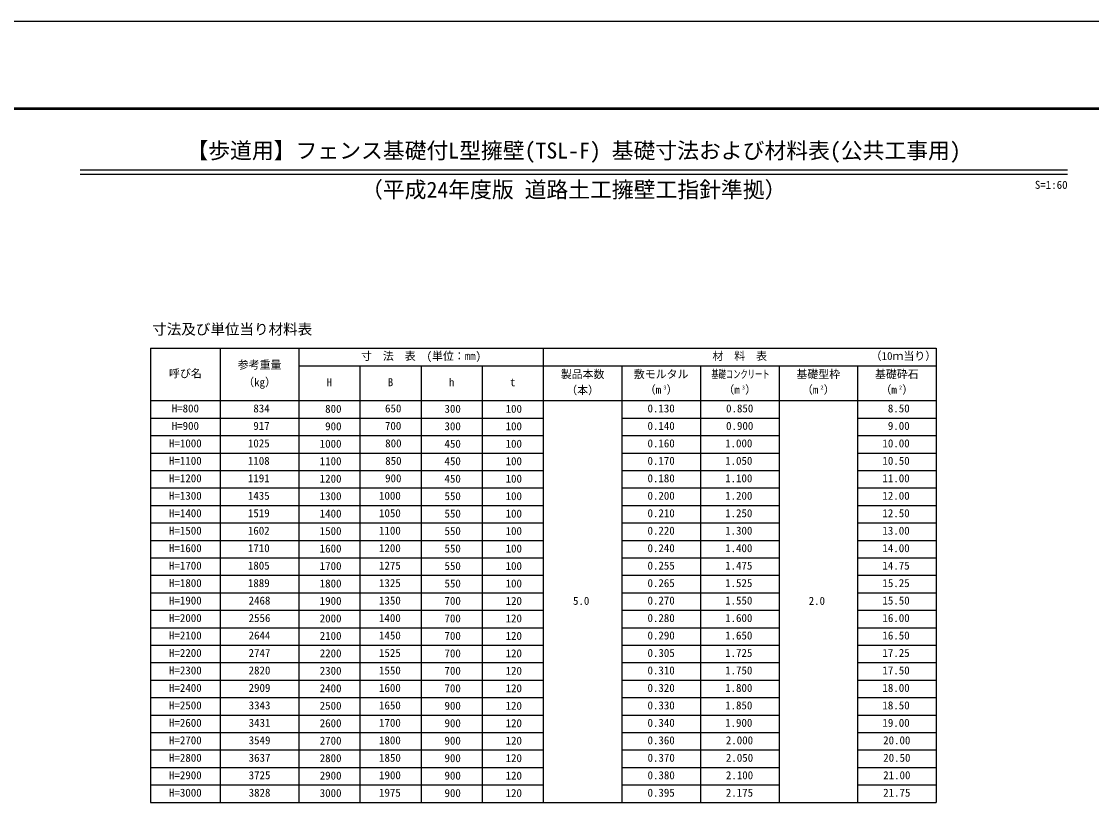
# Model space of a CAD drawing. Units: millimetres, scale not verified. Extents: x -50400 to 50400, y -17820 to 17820.
# Drawn here: x -32794 to -18083, y 7060 to 17820 of the extents above; entities that cross this region are included whole.
import ezdxf
from ezdxf.enums import TextEntityAlignment as Align

# ---------------------------------------------------------------- set-up
doc = ezdxf.new("R2010")
doc.units = ezdxf.units.MM
doc.header["$LTSCALE"] = 60
for name, color, linetype, lineweight in [('0-2_Defpoints', 5, 'Continuous', 25), ('0-4_HYO', 3, 'Continuous', 25), ('0-5_HYO2', 4, 'Continuous', 25), ('0-8_TXT', 7, 'Continuous', 25), ('0-9_WAKU', 3, 'Continuous', 25)]:
    doc.layers.add(name, color=color, linetype=linetype, lineweight=lineweight)
doc.styles.add('ＭＳ ゴシック', font='')
doc.styles.get('ＭＳ ゴシック').set_extended_font_data('MS Gothic')

msp = doc.modelspace()

# ---------------------------------------------------------------- linework, layer by layer
at = {"layer": '0-2_Defpoints'}
msp.add_lwpolyline([(-50400, -17820), (0, -17820), (0, 17820), (-50400, 17820)], close=True, dxfattribs=at)
at = {"layer": '0-4_HYO'}
for p, q in [((-31019.71, 13329.93), (-20219.71, 13329.93)), ((-31019.71, 13329.93), (-31019.71, 7089.93)), ((-30059.71, 13329.93), (-30059.71, 7089.93)), ((-28979.71, 13329.93), (-28979.71, 7089.93)), ((-25619.71, 13329.93), (-25619.71, 7089.93)), ((-20219.71, 13329.93), (-20219.71, 7089.93)), ((-28979.71, 13089.93), (-20219.71, 13089.93)), ((-28139.71, 13089.93), (-28139.71, 7089.93)), ((-27299.71, 13089.93), (-27299.71, 7089.93)), ((-26459.71, 13089.93), (-26459.71, 7089.93)), ((-24539.71, 13089.93), (-24539.71, 7089.93)), ((-23459.71, 13089.93), (-23459.71, 7089.93)), ((-22379.71, 13089.93), (-22379.71, 7089.93)), ((-21299.71, 13089.93), (-21299.71, 7089.93)), ((-31019.71, 12609.93), (-20219.71, 12609.93)), ((-31019.71, 7089.93), (-20219.71, 7089.93))]:
    msp.add_line(p, q, dxfattribs=at)
at = {"layer": '0-5_HYO2'}
for p, q in [((-31019.71, 12369.93), (-25619.71, 12369.93)), ((-24539.71, 12369.93), (-22379.71, 12369.93)), ((-21299.71, 12369.93), (-20219.71, 12369.93)), ((-31019.71, 12129.93), (-25619.71, 12129.93)), ((-24539.71, 12129.93), (-22379.71, 12129.93)), ((-21299.71, 12129.93), (-20219.71, 12129.93)), ((-31019.71, 11889.93), (-25619.71, 11889.93)), ((-24539.71, 11889.93), (-22379.71, 11889.93)), ((-21299.71, 11889.93), (-20219.71, 11889.93)), ((-31019.71, 11649.93), (-25619.71, 11649.93)), ((-24539.71, 11649.93), (-22379.71, 11649.93)), ((-21299.71, 11649.93), (-20219.71, 11649.93)), ((-31019.71, 11409.93), (-25619.71, 11409.93)), ((-24539.71, 11409.93), (-22379.71, 11409.93)), ((-21299.71, 11409.93), (-20219.71, 11409.93)), ((-31019.71, 11169.93), (-25619.71, 11169.93)), ((-24539.71, 11169.93), (-22379.71, 11169.93)), ((-21299.71, 11169.93), (-20219.71, 11169.93)), ((-31019.71, 10929.93), (-25619.71, 10929.93)), ((-24539.71, 10929.93), (-22379.71, 10929.93)), ((-21299.71, 10929.93), (-20219.71, 10929.93)), ((-31019.71, 10689.93), (-25619.71, 10689.93)), ((-24539.71, 10689.93), (-22379.71, 10689.93)), ((-21299.71, 10689.93), (-20219.71, 10689.93)), ((-31019.71, 10449.93), (-25619.71, 10449.93)), ((-24539.71, 10449.93), (-22379.71, 10449.93)), ((-21299.71, 10449.93), (-20219.71, 10449.93)), ((-31019.71, 10209.93), (-25619.71, 10209.93)), ((-24539.71, 10209.93), (-22379.71, 10209.93)), ((-21299.71, 10209.93), (-20219.71, 10209.93)), ((-31019.71, 9969.93), (-25619.71, 9969.93)), ((-24539.71, 9969.93), (-22379.71, 9969.93)), ((-21299.71, 9969.93), (-20219.71, 9969.93)), ((-31019.71, 9729.93), (-25619.71, 9729.93)), ((-24539.71, 9729.93), (-22379.71, 9729.93)), ((-21299.71, 9729.93), (-20219.71, 9729.93)), ((-31019.71, 9489.93), (-25619.71, 9489.93)), ((-24539.71, 9489.93), (-22379.71, 9489.93)), ((-21299.71, 9489.93), (-20219.71, 9489.93)), ((-31019.71, 9249.93), (-25619.71, 9249.93)), ((-24539.71, 9249.93), (-22379.71, 9249.93)), ((-21299.71, 9249.93), (-20219.71, 9249.93)), ((-31019.71, 9009.93), (-25619.71, 9009.93)), ((-24539.71, 9009.93), (-22379.71, 9009.93)), ((-21299.71, 9009.93), (-20219.71, 9009.93)), ((-31019.71, 8769.93), (-25619.71, 8769.93)), ((-24539.71, 8769.93), (-22379.71, 8769.93)), ((-21299.71, 8769.93), (-20219.71, 8769.93)), ((-31019.71, 8529.93), (-25619.71, 8529.93)), ((-24539.71, 8529.93), (-22379.71, 8529.93)), ((-21299.71, 8529.93), (-20219.71, 8529.93)), ((-31019.71, 8289.93), (-25619.71, 8289.93)), ((-24539.71, 8289.93), (-22379.71, 8289.93)), ((-21299.71, 8289.93), (-20219.71, 8289.93)), ((-31019.71, 8049.93), (-25619.71, 8049.93)), ((-24539.71, 8049.93), (-22379.71, 8049.93)), ((-21299.71, 8049.93), (-20219.71, 8049.93)), ((-31019.71, 7809.93), (-25619.71, 7809.93)), ((-24539.71, 7809.93), (-22379.71, 7809.93)), ((-21299.71, 7809.93), (-20219.71, 7809.93)), ((-31019.71, 7569.93), (-25619.71, 7569.93)), ((-24539.71, 7569.93), (-22379.71, 7569.93)), ((-21299.71, 7569.93), (-20219.71, 7569.93)), ((-31019.71, 7329.93), (-25619.71, 7329.93)), ((-24539.71, 7329.93), (-22379.71, 7329.93)), ((-21299.71, 7329.93), (-20219.71, 7329.93))]:
    msp.add_line(p, q, dxfattribs=at)
at = {"layer": '0-8_TXT'}
for p, q in [((-31987.24, 15780), (-18412.76, 15780)), ((-31987.24, 15722.4), (-18412.76, 15722.4))]:
    msp.add_line(p, q, dxfattribs=at)
at = {"layer": '0-9_WAKU', "lineweight": 50}
msp.add_lwpolyline([(-49200, -16620), (-1200, -16620), (-1200, 16620), (-49200, 16620)], close=True, dxfattribs=at)

# ---------------------------------------------------------------- texts
at = {"layer": '0-8_TXT', "style": 'ＭＳ ゴシック'}
for s, height, p in [('【歩道用】フェンス基礎付L型擁壁(TSL-F) 基礎寸法および材料表(公共工事用)', 219.9, (-30525, 15870)), ('（平成24年度版 道路土工擁壁工指針準拠）', 219.9, (-28125, 15332.4)), ('S', 110, (-18862.76, 15486.59)), ('=', 110, (-18787.76, 15486.59)), ('1', 110, (-18712.76, 15486.59)), (':', 110, (-18637.76, 15486.59)), ('6', 110, (-18562.76, 15486.59)), ('0', 110, (-18487.76, 15486.59)), ('寸法及び単位当り材料表', 146.6, (-30995.71, 13473.93)), ('寸\u3000法\u3000表\u3000(単位：㎜)', 110, (-28124.71, 13134.93)), ('材\u3000料\u3000表', 110, (-23294.71, 13134.93)), ('（', 110, (-21119.71, 13134.93)), ('1', 110, (-20969.71, 13134.93)), ('0', 110, (-20894.71, 13134.93)), ('ｍ', 110, (-20819.71, 13134.93)), ('当', 110, (-20669.71, 13134.93)), ('り', 110, (-20519.71, 13134.93)), ('）', 110, (-20369.71, 13134.93)), ('参考重量', 110, (-29819.71, 13014.93)), ('呼び名', 110, (-30764.71, 12894.93)), ('製品本数', 110, (-25379.71, 12884.93)), ('敷モルタル', 110, (-24374.71, 12884.93)), ('基礎型枠', 110, (-22139.71, 12884.93)), ('基礎砕石', 110, (-21059.71, 12884.93)), ('（kg）', 110, (-29744.71, 12774.93)), ('H', 110, (-28597.21, 12774.93)), ('B', 110, (-27757.21, 12774.93)), ('h', 110, (-26917.21, 12774.93)), ('t', 110, (-26077.21, 12774.93)), ('（本）', 110, (-25304.71, 12664.93)), ('（m ）', 110, (-24224.71, 12671.53)), ('3', 52.79, (-23969.61, 12748.25)), ('（m ）', 110, (-23144.71, 12671.53)), ('3', 52.79, (-22889.61, 12748.25)), ('（m ）', 110, (-22064.71, 12671.53)), ('2', 52.79, (-21809.61, 12748.25)), ('（m ）', 110, (-20984.71, 12671.53)), ('2', 52.79, (-20729.61, 12748.25)), ('H=800', 110, (-30727.21, 12414.93)), (' 834', 110, (-29680.37, 12414.93)), (' 800', 110, (-28692.99, 12409.59)), (' 650', 110, (-27869.71, 12414.93)), ('300', 110, (-26978.02, 12409.97)), ('100', 110, (-26138.02, 12409.97)), ('0.130', 110, (-24187.21, 12414.93)), ('0.850', 110, (-23107.21, 12414.93)), (' 8.50', 110, (-20957.87, 12414.93)), ('H=900', 110, (-30727.21, 12174.93)), (' 917', 110, (-29680.37, 12174.93)), (' 900', 110, (-28692.99, 12169.59)), (' 700', 110, (-27871.23, 12174.93)), ('300', 110, (-26978.02, 12169.97)), ('100', 110, (-26138.02, 12169.97)), ('0.140', 110, (-24187.21, 12174.93)), ('0.900', 110, (-23107.21, 12174.93)), (' 9.00', 110, (-20957.87, 12174.93)), ('H=1000', 110, (-30764.71, 11934.93)), ('1025', 110, (-29680.37, 11934.93)), ('1000', 110, (-28692.99, 11929.97)), (' 800', 110, (-27867.43, 11934.93)), ('450', 110, (-26978.02, 11929.97)), ('100', 110, (-26138.02, 11929.97)), ('0.160', 110, (-24187.21, 11934.93)), ('1.000', 110, (-23120.16, 11934.93)), ('10.00', 110, (-20957.87, 11934.93)), ('H=1100', 110, (-30764.71, 11694.93)), ('1108', 110, (-29680.37, 11694.93)), ('1100', 110, (-28692.99, 11689.97)), (' 850', 110, (-27867.43, 11694.93)), ('450', 110, (-26978.02, 11689.97)), ('100', 110, (-26138.02, 11689.97)), ('0.170', 110, (-24187.21, 11694.93)), ('1.050', 110, (-23120.16, 11694.93)), ('10.50', 110, (-20957.87, 11694.93)), ('H=1200', 110, (-30764.71, 11454.93)), ('1191', 110, (-29680.37, 11454.93)), ('1200', 110, (-28692.99, 11449.97)), (' 900', 110, (-27868.95, 11454.93)), ('450', 110, (-26978.02, 11449.97)), ('100', 110, (-26138.02, 11449.97)), ('0.180', 110, (-24187.21, 11454.93)), ('1.100', 110, (-23120.16, 11454.93)), ('11.00', 110, (-20957.87, 11454.93)), ('H=1300', 110, (-30764.71, 11214.93)), ('1435', 110, (-29680.37, 11214.93)), ('1300', 110, (-28692.99, 11209.97)), ('1000', 110, (-27878.09, 11214.93)), ('550', 110, (-26978.02, 11209.97)), ('100', 110, (-26138.02, 11209.97)), ('0.200', 110, (-24187.21, 11214.93)), ('1.200', 110, (-23120.16, 11214.93)), ('12.00', 110, (-20957.87, 11214.93)), ('H=1400', 110, (-30764.71, 10974.93)), ('1519', 110, (-29680.37, 10974.93)), ('1400', 110, (-28692.99, 10969.97)), ('1050', 110, (-27878.09, 10974.93)), ('550', 110, (-26978.02, 10969.97)), ('100', 110, (-26138.02, 10969.97)), ('0.210', 110, (-24187.21, 10974.93)), ('1.250', 110, (-23120.16, 10974.93)), ('12.50', 110, (-20957.87, 10974.93)), ('H=1500', 110, (-30764.71, 10734.93)), ('1602', 110, (-29680.37, 10734.93)), ('1500', 110, (-28692.99, 10729.97)), ('1100', 110, (-27878.09, 10734.93)), ('550', 110, (-26978.02, 10729.97)), ('100', 110, (-26138.02, 10729.97)), ('0.220', 110, (-24187.21, 10734.93)), ('1.300', 110, (-23120.16, 10734.93)), ('13.00', 110, (-20957.87, 10734.93)), ('H=1600', 110, (-30764.71, 10494.93)), ('1710', 110, (-29680.37, 10494.93)), ('1600', 110, (-28692.99, 10489.97)), ('1200', 110, (-27878.09, 10494.93)), ('550', 110, (-26978.02, 10489.97)), ('100', 110, (-26138.02, 10489.97)), ('0.240', 110, (-24187.21, 10494.93)), ('1.400', 110, (-23120.16, 10494.93)), ('14.00', 110, (-20957.87, 10494.93)), ('H=1700', 110, (-30764.71, 10254.93)), ('1805', 110, (-29680.37, 10254.93)), ('1700', 110, (-28692.99, 10249.97)), ('1275', 110, (-27878.09, 10254.93)), ('550', 110, (-26978.02, 10249.97)), ('100', 110, (-26138.02, 10249.97)), ('0.255', 110, (-24187.21, 10254.93)), ('1.475', 110, (-23120.16, 10254.93)), ('14.75', 110, (-20957.87, 10254.93)), ('H=1800', 110, (-30764.71, 10014.93)), ('1889', 110, (-29680.37, 10014.93)), ('1800', 110, (-28692.99, 10009.97)), ('1325', 110, (-27878.09, 10014.93)), ('550', 110, (-26978.02, 10009.97)), ('100', 110, (-26138.02, 10009.97)), ('0.265', 110, (-24187.21, 10014.93)), ('1.525', 110, (-23120.16, 10014.93)), ('15.25', 110, (-20957.87, 10014.93)), ('H=1900', 110, (-30764.71, 9774.93)), ('2468', 110, (-29670.47, 9774.93)), ('1900', 110, (-28692.99, 9769.97)), ('1350', 110, (-27878.09, 9774.93)), ('700', 110, (-26978.02, 9769.97)), ('120', 110, (-26138.02, 9769.97)), ('5.0', 110, (-25211.71, 9770.73)), ('0.270', 110, (-24187.21, 9774.93)), ('1.550', 110, (-23120.16, 9774.93)), ('2.0', 110, (-21971.71, 9770.73)), ('15.50', 110, (-20957.87, 9774.93)), ('H=2000', 110, (-30764.71, 9534.93)), ('2556', 110, (-29670.47, 9534.93)), ('2000', 110, (-28692.99, 9529.97)), ('1400', 110, (-27878.09, 9534.93)), ('700', 110, (-26978.02, 9529.97)), ('120', 110, (-26138.02, 9529.97)), ('0.280', 110, (-24187.21, 9534.93)), ('1.600', 110, (-23120.16, 9534.93)), ('16.00', 110, (-20957.87, 9534.93)), ('H=2100', 110, (-30764.71, 9294.93)), ('2644', 110, (-29670.47, 9294.93)), ('2100', 110, (-28692.99, 9289.97)), ('1450', 110, (-27878.09, 9294.93)), ('700', 110, (-26978.02, 9289.97)), ('120', 110, (-26138.02, 9289.97)), ('0.290', 110, (-24187.21, 9294.93)), ('1.650', 110, (-23120.16, 9294.93)), ('16.50', 110, (-20957.87, 9294.93)), ('H=2200', 110, (-30764.71, 9054.93)), ('2747', 110, (-29670.47, 9054.93)), ('2200', 110, (-28692.99, 9049.97)), ('1525', 110, (-27878.09, 9054.93)), ('700', 110, (-26978.02, 9049.97)), ('120', 110, (-26138.02, 9049.97)), ('0.305', 110, (-24187.21, 9054.93)), ('1.725', 110, (-23120.16, 9054.93)), ('17.25', 110, (-20957.87, 9054.93)), ('H=2300', 110, (-30764.71, 8814.93)), ('2820', 110, (-29670.47, 8814.93)), ('2300', 110, (-28692.99, 8809.97)), ('1550', 110, (-27878.09, 8814.93)), ('700', 110, (-26978.02, 8809.97)), ('120', 110, (-26138.02, 8809.97)), ('0.310', 110, (-24187.21, 8814.93)), ('1.750', 110, (-23120.16, 8814.93)), ('17.50', 110, (-20957.87, 8814.93)), ('H=2400', 110, (-30764.71, 8574.93)), ('2909', 110, (-29670.47, 8574.93)), ('2400', 110, (-28692.99, 8569.97)), ('1600', 110, (-27878.09, 8574.93)), ('700', 110, (-26978.02, 8569.97)), ('120', 110, (-26138.02, 8569.97)), ('0.320', 110, (-24187.21, 8574.93)), ('1.800', 110, (-23120.16, 8574.93)), ('18.00', 110, (-20957.87, 8574.93)), ('H=2500', 110, (-30764.71, 8334.93)), ('3343', 110, (-29669.71, 8334.93)), ('2500', 110, (-28692.99, 8329.97)), ('1650', 110, (-27878.09, 8334.93)), ('900', 110, (-26978.02, 8329.97)), ('120', 110, (-26138.02, 8329.97)), ('0.330', 110, (-24187.21, 8334.93)), ('1.850', 110, (-23120.16, 8334.93)), ('18.50', 110, (-20957.87, 8334.93)), ('H=2600', 110, (-30764.71, 8094.93)), ('3431', 110, (-29669.71, 8094.93)), ('2600', 110, (-28692.99, 8089.97)), ('1700', 110, (-27878.09, 8094.93)), ('900', 110, (-26978.02, 8089.97)), ('120', 110, (-26138.02, 8089.97)), ('0.340', 110, (-24187.21, 8094.93)), ('1.900', 110, (-23120.16, 8094.93)), ('19.00', 110, (-20957.87, 8094.93)), ('H=2700', 110, (-30764.71, 7854.93)), ('3549', 110, (-29669.71, 7854.93)), ('2700', 110, (-28692.99, 7849.97)), ('1800', 110, (-27878.09, 7854.93)), ('900', 110, (-26978.02, 7849.97)), ('120', 110, (-26138.02, 7849.97)), ('0.360', 110, (-24187.21, 7854.93)), ('2.000', 110, (-23110.26, 7854.93)), ('20.00', 110, (-20947.97, 7854.93)), ('H=2800', 110, (-30764.71, 7614.93)), ('3637', 110, (-29669.71, 7614.93)), ('2800', 110, (-28692.99, 7609.97)), ('1850', 110, (-27877.33, 7614.93)), ('900', 110, (-26978.02, 7609.97)), ('120', 110, (-26138.02, 7609.97)), ('0.370', 110, (-24186.45, 7614.93)), ('2.050', 110, (-23109.5, 7614.93)), ('20.50', 110, (-20947.21, 7614.93)), ('H=2900', 110, (-30764.71, 7374.93)), ('3725', 110, (-29669.71, 7374.93)), ('2900', 110, (-28692.99, 7369.97)), ('1900', 110, (-27877.33, 7374.93)), ('900', 110, (-26978.02, 7369.97)), ('120', 110, (-26138.02, 7369.97)), ('0.380', 110, (-24186.45, 7374.93)), ('2.100', 110, (-23109.5, 7374.93)), ('21.00', 110, (-20947.21, 7374.93)), ('H=3000', 110, (-30764.71, 7134.93)), ('3828', 110, (-29669.71, 7134.93)), ('3000', 110, (-28692.99, 7129.97)), ('1975', 110, (-27878.09, 7134.93)), ('900', 110, (-26978.02, 7129.97)), ('120', 110, (-26138.02, 7129.97)), ('0.395', 110, (-24187.21, 7134.93)), ('2.175', 110, (-23110.26, 7134.93)), ('21.75', 110, (-20947.97, 7134.93))]:
    msp.add_text(s, height=height, dxfattribs=at).set_placement(p, align=Align.BOTTOM_LEFT)
at = {"layer": '0-8_TXT', "style": 'ＭＳ ゴシック', "width": 0.65}
msp.add_text('基礎コンクリート', height=110, dxfattribs=at).set_placement((-23309.71, 12884.93), align=Align.BOTTOM_LEFT)

doc.saveas('drawing.dxf')
